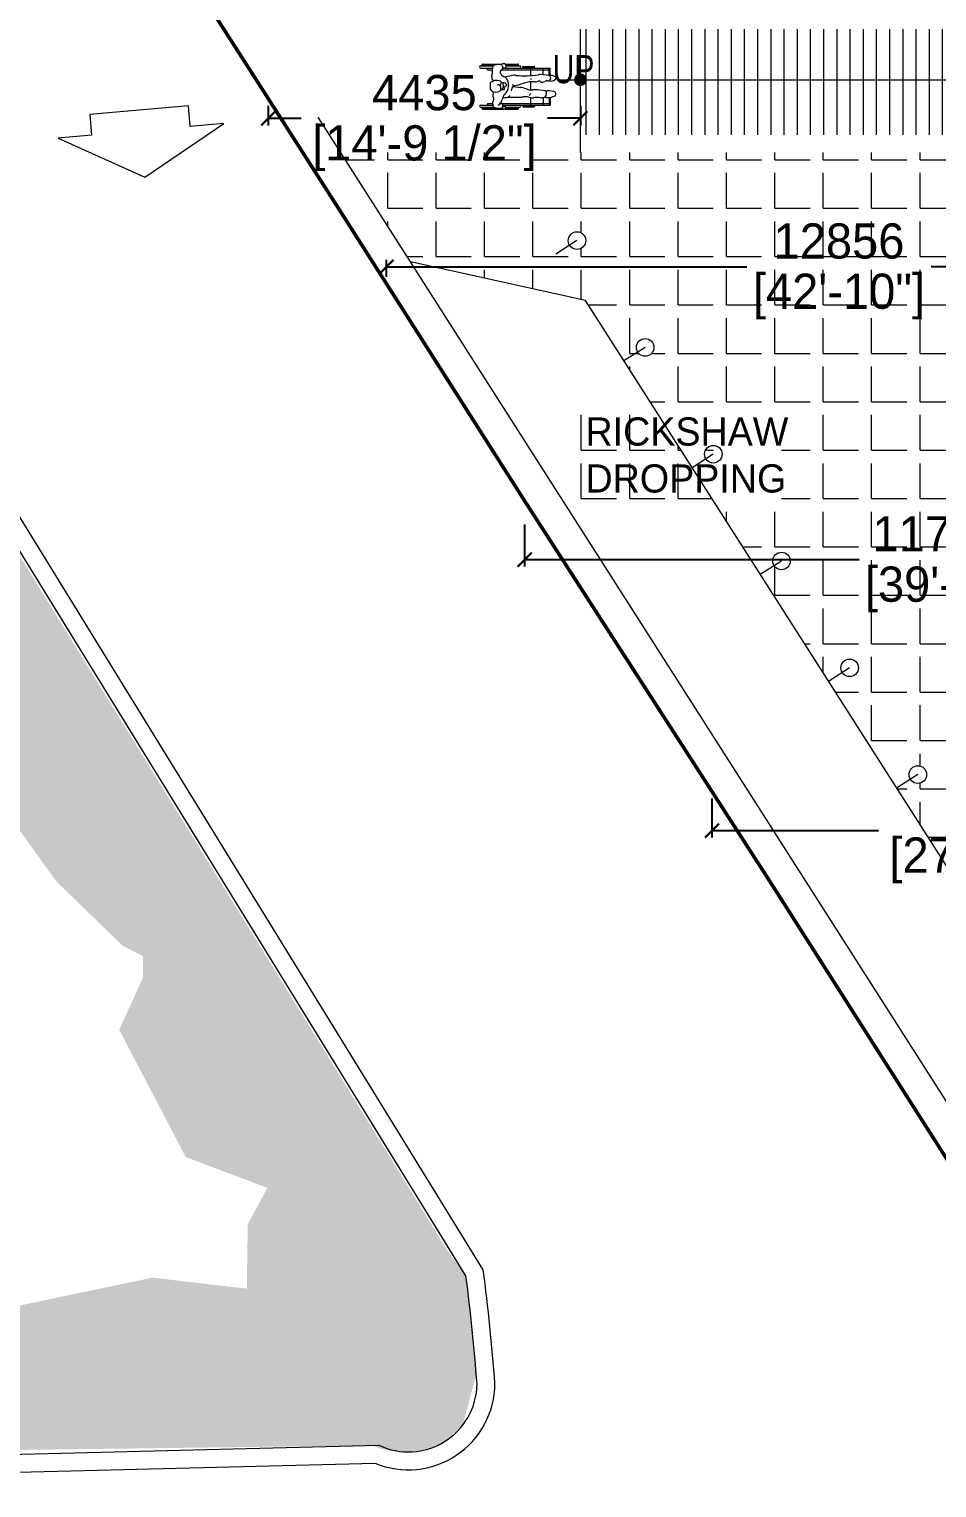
# Model space of a CAD drawing. Header units: millimetres. Extents: x 221017 to 6120115, y -1189702 to 83047459.
# Drawn here: x 2959537 to 2972433, y 47396 to 68119 of the extents above; entities that cross this region are included whole.
import ezdxf

# ---------------------------------------------------------------- set-up
doc = ezdxf.new("R2010")
doc.units = ezdxf.units.MM
doc.header["$LTSCALE"] = 150
doc.header["$MEASUREMENT"] = 0
doc.header["$PDMODE"] = 35
doc.header["$PDSIZE"] = -20
for name, pattern in [('BORDER', [1.75, 0.5, -0.25, 0.5, -0.25, 0, -0.25]), ('DASHED2', [0.375, 0.25, -0.125]), ('HIDDEN', [0.375, 0.25, -0.125])]:
    doc.linetypes.add(name, pattern=pattern)
doc.layers.get('0').update_dxf_attribs({"linetype": 'CONTINUOUS', "lineweight": 9})
doc.layers.get('DEFPOINTS').update_dxf_attribs({"linetype": 'HIDDEN'})
for name, color, linetype in [('Above', 63, 'DASHED2'), ('Propoerty Line', 3, 'BORDER'), ('ROAD', 1, 'CONTINUOUS'), ('TEXT', 7, 'CONTINUOUS')]:
    doc.layers.add(name, color=color, linetype=linetype)
for name, color, linetype, lineweight in [('DIM', 7, 'CONTINUOUS', 13), ('FUR', 8, 'CONTINUOUS', 5), ('RAMP', 251, 'CONTINUOUS', 5)]:
    doc.layers.add(name, color=color, linetype=linetype, lineweight=lineweight)
doc.styles.get("Standard").update_dxf_attribs({"font": 'GOTHIC.TTF', "width": 0.8})
doc.styles.add('Text Layout', font='GOTHIC.TTF')
doc.dimstyles.new('scale 50mm NEW', dxfattribs={"dimscale": 0, "dimtxt": 500, "dimasz": 200, "dimexe": 100, "dimexo": 100, "dimgap": 100, "dimtad": 0, "dimdec": 0, "dimzin": 1, "dimdsep": 46, "dimtxsty": 'Text Layout', "dimblk": 'ARCHTICK', "dimcen": 0.09, "dimclrd": 256, "dimclre": 256, "dimadec": 0, "dimazin": 0, "dimtfac": 1, "dimtdec": 0, "dimtmove": 1, "dimatfit": 0, "dimfxl": 0, "dimtolj": 1, "dimtzin": 0, "dimarcsym": 0})

# ---------------------------------------------------------------- blocks, each defined once
blk = doc.blocks.new('WHEEL CHAIR')
at = {"color": 0, "linetype": 'ByBlock'}
for p, q in [((-39.51, 1.23), (-32.33, 1.23)), ((-39.51, 0), (-32.68, 0)), ((-38.47, 2.23), (-27.56, 2.23)), ((-38.47, 1.62), (-31.83, 1.62)), ((-35.48, -0.98), (-35.48, 0)), ((-28.63, 1.97), (-31.78, 1.63)), ((-26.08, 2.43), (-26.97, 2.42)), ((-26.78, 0), (-26.04, 0)), ((-25.58, 0), (0, 0)), ((-25.51, 2.23), (-18.24, 2.23)), ((-25.05, 1.62), (-18.24, 1.62)), ((-24.96, 1.23), (-17.2, 1.23)), ((-15.28, 0.95), (-9.07, 0.95)), ((-15.28, 0.28), (-9.07, 0.28)), ((-11.19, 0), (-11.19, -4.29)), ((-3.92, -3.84), (-3.92, 0)), ((-0.46, -4.19), (-0.46, 0)), ((0, -4.2), (0, 0)), ((-35.48, -0.98), (-32.95, -0.98)), ((-27.82, -7.76), (-27.06, -8.17)), ((-27.52, -0.98), (0, -0.98)), ((-25.9, -4.91), (-21.95, -4.24)), ((-12.62, -7.99), (-16.63, -9.21)), ((-11.19, -7.78), (-11.19, -12.37)), ((-8.54, -7.79), (-11.18, -7.78)), ((-0.7, -4.13), (-5.48, -3.7)), ((0.19, -6.12), (-0.54, -6.99)), ((0.26, -5.1), (-0.13, -4.48)), ((-32.39, -13.4), (-32.45, -15.96)), ((-28.04, -12.36), (-27.49, -12.05)), ((-27.98, -11.88), (-28.03, -10.92)), ((-27.77, -12.2), (-26.37, -12.26)), ((-26.57, -9.63), (-26.69, -8.72)), ((-26.67, -10.97), (-26.12, -11.23)), ((-26.57, -9.69), (-26.61, -10.62)), ((-24.18, -16.49), (-16.53, -16.44)), ((-21.22, -10.45), (-16.56, -11.03)), ((-21.1, -10.03), (-17.7, -9.46)), ((2.06, -13.31), (-0.7, -13.01)), ((-39.51, -21.04), (-32.36, -21.04)), ((-39.51, -22.26), (-31.84, -22.26)), ((-38.47, -22.66), (-30.43, -22.66)), ((-38.47, -23.27), (-26.7, -23.27)), ((-35.48, -20.06), (-32.66, -20.06)), ((-35.48, -20.06), (-35.48, -21.04)), ((-29.48, -21.04), (-28.14, -20.23)), ((-28.81, -20.63), (-27.94, -19.55)), ((-28.66, -20.44), (-28.66, -20.54)), ((-28.35, -20.06), (0, -20.06)), ((-26.63, -23.32), (-26.95, -23.08)), ((-26.84, -21.04), (0, -21.04)), ((-25.71, -23.31), (-26.24, -23.41)), ((-25.6, -23.27), (-18.24, -23.27)), ((-25.36, -22.26), (-17.2, -22.26)), ((-25.33, -22.66), (-18.24, -22.66)), ((-15.28, -21.32), (-9.07, -21.32)), ((-15.28, -21.98), (-9.07, -21.98)), ((-11.19, -16.76), (-11.19, -21.04)), ((-3.92, -16.72), (-3.92, -21.04)), ((-0.46, -16.72), (-0.46, -21.04)), ((0, -16.64), (0, -21.04))]:
    blk.add_line(p, q, dxfattribs=at)
for centre, radius, start, end in [((-39.51, 0.61), 0.613, 90, 270), ((-38.47, 1.92), 0.306, 90, 270), ((-39.33, 2.49), 7.1, 337.14854, 348.55295), ((-31.7, 0.94), 0.686, 96.17376, 168.55295), ((-28.46, 0.42), 1.56, 338.14341, 96.17376), ((-26.97, 1.42), 1, 90.37342, 154.09629), ((-26.41, -1.37), 1.42, 74.40904, 113.68288), ((-26.07, 1.53), 0.898, 50.99819, 90.37342), ((-25.81, 0.78), 0.808, 254.40904, 336.70713), ((-26.46, 1.05), 1.51, 336.70713, 50.99819), ((-18.24, 1.92), 0.306, 270, 90), ((-17.2, 0.61), 0.613, 270, 90), ((-15.28, 0.61), 0.333, 90, 270), ((-9.07, 0.61), 0.333, 270, 90), ((-33.26, -8.53), 0.72, 90.95353, 170.21672), ((-33.3, -6.45), 1.35, 270.95353, 311.32895), ((-31.33, -4.88), 1.94, 153.51661, 217.52221), ((-35.93, -2.59), 3.19, 333.51661, 16.56944), ((-30.85, -1.08), 2.1, 157.14854, 196.56944), ((-36.5, -8.85), 4.58, 19.72567, 37.52221), ((-31.24, -8.8), 1.77, 96.4099, 131.32895), ((-30.66, -13.95), 6.95, 69.58637, 96.4099), ((-27.43, -2.31), 1.07, 124.54853, 199.94441), ((-25.1, -1.47), 3.54, 199.94441, 256.94517), ((-28.53, -8.23), 0.851, 329.17006, 69.58637), ((-29.63, 0.89), 2.81, 304.54853, 338.14341), ((-27.41, -8.81), 0.728, 7.52313, 61.37121), ((-30.47, -9.91), 6.91, 310.66122, 46.68578), ((-20.36, -13.6), 9.49, 84.16195, 99.68494), ((-14.52, 43.48), 47.88, 264.16195, 279.48946), ((-11.2, -12.65), 4.88, 89.74606, 106.94451), ((-10.09, -5.85), 0.987, 169.37709, 225.31336), ((-8.52, -3.81), 3.98, 269.74606, 290.12721), ((-6.43, -9.5), 2.09, 61.11069, 110.12721), ((-5.88, -8.19), 4.5, 84.89292, 99.48946), ((-4.24, -5.53), 2.45, 241.11069, 302.08467), ((-1.81, -9.4), 2.11, 79.8776, 122.08467), ((-1.28, -6.38), 0.958, 259.8776, 320.06925), ((-0.77, -4.88), 0.757, 32.09613, 84.89292), ((0.21, -5.75), 1.59, 237.72186, 264.89343), ((0.68, -7.43), 3.3, 47.16594, 107.40343), ((0.47, -2.76), 4.59, 264.89343, 299.17313), ((-0.48, -5.56), 0.867, 320.06925, 32.09613), ((2.18, -5.81), 1.09, 299.17313, 47.16594), ((-24.33, -10.07), 9.79, 170.21672, 190.04427), ((-32.01, -11.43), 1.98, 190.04427, 248.13351), ((-30.82, -8.46), 5.18, 248.13351, 292.37391), ((-30.26, -16.01), 2.19, 178.71911, 206.46299), ((-29.44, -10.92), 1.41, 0, 105.43766), ((-29.38, -11.95), 1.4, 292.37391, 3.03449), ((-15.66, -15.91), 14.14, 149.17006, 154.88479), ((-43.39, -11.99), 17.27, 335.81716, 345.64405), ((-28.36, -10.53), 1.75, 299.72508, 357.10578), ((-26.87, -12.54), 4.24, 68.46799, 90.23807), ((-26.93, -8.04), 8.88, 270.56983, 288.07444), ((-24.54, -16.81), 2.19, 130.66122, 165.64405), ((-26.85, -7.2), 3.52, 273.70757, 297.29496), ((-26.93, -9.68), 0.364, 357.10578, 7.52313), ((-26.35, -11.72), 0.54, 267.82718, 64.23101), ((-25.67, -9.48), 0.949, 297.29496, 68.46799), ((-24.84, -14.55), 2.14, 295.10488, 338.82747), ((-15.11, -13.96), 7.05, 147.27401, 171.21954), ((-14.94, -6.93), 6.9, 199.37032, 207.81627), ((-19.13, -1.02), 8.56, 279.57559, 286.94451), ((-18.05, -23), 12.06, 67.38792, 85.66797), ((-16.59, -5.05), 11.4, 270.31203, 277.44931), ((-14.12, -23.96), 7.67, 74.16987, 97.44931), ((-10.84, -5.68), 6.7, 247.38792, 276.05598), ((-9.97, -9.34), 7.52, 254.16987, 274.49755), ((-12.93, -13.77), 2, 298.693, 344.33584), ((-9.17, -21.43), 9.14, 85.58298, 96.05598), ((-15.27, -100.41), 88.35, 81.83902, 85.58298), ((-5.18, -9.18), 7.64, 266.30243, 284.83546), ((-3.58, -15.21), 1.41, 284.83546, 343.48227), ((-1.24, -13.31), 3.5, 242.65292, 278.26104), ((-2.85, -13.8), 0.86, 1.28805, 81.83902), ((-1.08, -16.46), 3.47, 83.76268, 109.54927), ((-7.93, -13.92), 5.95, 343.48227, 1.28805), ((-2.71, -3.2), 13.71, 278.26104, 291.96917), ((1.91, -14.66), 1.35, 291.96917, 83.76268), ((-39.51, -21.65), 0.613, 90, 270), ((-38.47, -22.96), 0.306, 90, 270), ((-31.21, -19.75), 1.48, 143.1315, 205.21489), ((-34.49, -21.29), 2.14, 356.22682, 25.21489), ((-33.82, -17.79), 1.79, 323.1315, 26.46299), ((-31.53, -21.48), 0.824, 176.22682, 235.4123), ((-30.47, -19.96), 2.68, 235.4123, 263.54568), ((-27.22, 8.83), 31.65, 263.54568, 269.2953), ((-27.71, -20.94), 0.834, 14.35284, 121.02908), ((-29.67, -18.15), 2.23, 321.10071, 335.81716), ((-27.6, -22.09), 0.724, 269.2953, 346.28905), ((-26.7, -22.73), 0.432, 166.41853, 233.80498), ((-29.96, -21.52), 3.15, 346.28905, 14.35284), ((-26.19, -20.68), 0.947, 229.48939, 277.82653), ((-26.33, -22.92), 0.5, 233.80498, 280.69904), ((-25.99, -22.13), 0.518, 37.77997, 97.82653), ((-25.78, -22.95), 0.366, 280.69904, 334.40644), ((-26.56, -22.57), 1.24, 334.40644, 37.77997), ((-18.24, -22.96), 0.306, 270, 90), ((-17.2, -21.65), 0.613, 270, 90), ((-15.28, -21.65), 0.333, 90, 270), ((-7.35, -42.74), 25.98, 86.30243, 94.49755), ((-9.07, -21.65), 0.333, 270, 90)]:
    blk.add_arc(centre, radius, start, end, dxfattribs=at)
blk = doc.blocks.new('_ARCHTICK')
at = {"color": 0, "linetype": 'ByBlock', "const_width": 0.15}
blk.add_lwpolyline([(-0.5, -0.5), (0.5, 0.5)], dxfattribs=at)
blk = doc.blocks.new('*D235')
at = {"layer": 'DEFPOINTS', "color": 0, "ltscale": 0.5, "transparency": 16777216}
for p in [(2969239, 57287), (2977471, 57287), (2977471, 56734)]:
    blk.add_point(p, dxfattribs=at)
at = {"layer": 'DIM', "lineweight": -2, "ltscale": 0.5, "transparency": 16777216}
for p, q in [((2969239, 57187), (2969239, 56634)), ((2977471, 57187), (2977471, 56634)), ((2969239, 56734), (2971605, 56734)), ((2977471, 56734), (2975106, 56734))]:
    blk.add_line(p, q, dxfattribs=at)
at = {"layer": 'DIM', "lineweight": -2, "ltscale": 0.5, "transparency": 16777216, "xscale": 200, "yscale": 200, "zscale": 200, "rotation": 180}
blk.add_blockref('_ARCHTICK', (2969239, 56734), dxfattribs=at)
at = {"layer": 'DIM', "lineweight": -2, "ltscale": 0.5, "transparency": 16777216, "xscale": 200, "yscale": 200, "zscale": 200}
blk.add_blockref('_ARCHTICK', (2977471, 56734), dxfattribs=at)
at = {"layer": 'DIM', "color": 0, "ltscale": 0.5, "transparency": 16777216, "char_height": 500, "attachment_point": 5, "style": 'Text Layout'}
for s, insert in [('\\A1;8232', (2973355, 57096)), ('\\A1;[27\'-5 1/2"]', (2973355, 56310))]:
    blk.add_mtext(s, dxfattribs=dict(at, insert=insert))
blk = doc.blocks.new('*D236')
at = {"layer": 'DEFPOINTS', "color": 0, "ltscale": 0.5, "transparency": 16777216}
for p in [(2966576, 61419), (2978321, 61184), (2966576, 60583)]:
    blk.add_point(p, dxfattribs=at)
at = {"layer": 'DIM', "lineweight": -2, "ltscale": 0.5, "transparency": 16777216}
for p, q in [((2966576, 61083), (2966576, 60483)), ((2978321, 61083), (2978321, 60483)), ((2966576, 60583), (2971332, 60583)), ((2978321, 60583), (2973565, 60583))]:
    blk.add_line(p, q, dxfattribs=at)
at = {"layer": 'DIM', "lineweight": -2, "ltscale": 0.5, "transparency": 16777216, "xscale": 200, "yscale": 200, "zscale": 200, "rotation": 180}
blk.add_blockref('_ARCHTICK', (2966576, 60583), dxfattribs=at)
at = {"layer": 'DIM', "lineweight": -2, "ltscale": 0.5, "transparency": 16777216, "xscale": 200, "yscale": 200, "zscale": 200}
blk.add_blockref('_ARCHTICK', (2978321, 60583), dxfattribs=at)
at = {"layer": 'DIM', "color": 0, "ltscale": 0.5, "transparency": 16777216, "char_height": 500, "attachment_point": 5, "style": 'Text Layout'}
for s, insert in [('\\A1;11746', (2972448, 60946)), ('\\A1;[39\'-2"]', (2972448, 60159))]:
    blk.add_mtext(s, dxfattribs=dict(at, insert=insert))
blk = doc.blocks.new('*D237')
at = {"layer": 'DEFPOINTS', "color": 0, "ltscale": 0.5, "transparency": 16777216}
for p in [(2977471, 65392), (2964615, 64744), (2964615, 64499)]:
    blk.add_point(p, dxfattribs=at)
at = {"layer": 'DIM', "lineweight": -2, "ltscale": 0.5, "transparency": 16777216}
for p, q in [((2977471, 65244), (2977471, 64644)), ((2964615, 64599), (2964615, 64844)), ((2964615, 64744), (2969734, 64744)), ((2977471, 64744), (2972353, 64744))]:
    blk.add_line(p, q, dxfattribs=at)
at = {"layer": 'DIM', "lineweight": -2, "ltscale": 0.5, "transparency": 16777216, "xscale": 200, "yscale": 200, "zscale": 200, "rotation": 180}
blk.add_blockref('_ARCHTICK', (2964615, 64744), dxfattribs=at)
at = {"layer": 'DIM', "lineweight": -2, "ltscale": 0.5, "transparency": 16777216, "xscale": 200, "yscale": 200, "zscale": 200}
blk.add_blockref('_ARCHTICK', (2977471, 64744), dxfattribs=at)
at = {"layer": 'DIM', "color": 0, "ltscale": 0.5, "transparency": 16777216, "char_height": 500, "attachment_point": 5, "style": 'Text Layout'}
for s, insert in [('\\A1;12856', (2971043, 65106)), ('\\A1;[42\'-10"]', (2971043, 64320))]:
    blk.add_mtext(s, dxfattribs=dict(at, insert=insert))
blk = doc.blocks.new('*D238')
at = {"layer": 'DEFPOINTS', "color": 0, "ltscale": 0.5, "transparency": 16777216}
for p in [(2962935, 67131), (2967370, 67131), (2962935, 66852)]:
    blk.add_point(p, dxfattribs=at)
at = {"layer": 'DIM', "lineweight": -2, "ltscale": 0.5, "transparency": 16777216}
for p, q in [((2962935, 67031), (2962935, 66752)), ((2967370, 67031), (2967370, 66752)), ((2962935, 66852), (2963402, 66852)), ((2967370, 66852), (2966903, 66852))]:
    blk.add_line(p, q, dxfattribs=at)
at = {"layer": 'DIM', "lineweight": -2, "ltscale": 0.5, "transparency": 16777216, "xscale": 200, "yscale": 200, "zscale": 200, "rotation": 180}
blk.add_blockref('_ARCHTICK', (2962935, 66852), dxfattribs=at)
at = {"layer": 'DIM', "lineweight": -2, "ltscale": 0.5, "transparency": 16777216, "xscale": 200, "yscale": 200, "zscale": 200}
blk.add_blockref('_ARCHTICK', (2967370, 66852), dxfattribs=at)
at = {"layer": 'DIM', "color": 0, "ltscale": 0.5, "transparency": 16777216, "char_height": 500, "attachment_point": 5, "style": 'Text Layout'}
for s, insert in [('\\A1;4435', (2965153, 67214)), ('\\A1;[14\'-9 1/2"]', (2965153, 66428))]:
    blk.add_mtext(s, dxfattribs=dict(at, insert=insert))

msp = doc.modelspace()

# ---------------------------------------------------------------- hatches: boundary and pattern name
at = {"layer": 'Above', "ltscale": 4}
h = msp.add_hatch(dxfattribs=at)
h.set_pattern_fill('AR-SAND,_O', color=256, scale=100)
h.set_pattern_definition([(37.5, (3671618.13, 4307516.97), (-6.299336, 192.682377), [0, -152, 0, -170, 0, -162.5]), (7.5, (3671618.13, 4307516.97), (176.97767, 282.214607), [0, -82, 0, -137, 0, -52.5]), (327.5, (3671495.13, 4307516.97), (311.414186, 0.5659054), [0, -50, 0, -180, 0, -235]), (317.5, (3671495.13, 4307516.97), (300.61266, 87.767556), [0, -25, 0, -118, 0, -135])])
edge = h.paths.add_edge_path()
edge.add_arc((2955343.2, 65927.4), 680.9, 32.37841, 167.12853)
edge.add_line((2954679.4, 66079.1), (2949424, 49987.2))
edge.add_line((2949424, 49987.2), (2949424.4, 48998))
edge.add_line((2949424.4, 48998), (2949807.6, 48201.6))
edge.add_line((2949807.6, 48201.6), (2950699.1, 47823.5))
edge.add_line((2950699.1, 47823.5), (2964407, 47998.9))
edge.add_arc((2964865.6, 49110.3), 1202.4, 247.58005, 298.50168)
edge.add_line((2965439.4, 48053.7), (2965697.4, 48286.8))
edge.add_line((2965697.4, 48286.8), (2965890.2, 49007.9))
edge.add_line((2965890.2, 49007.9), (2965832.8, 49639.2))
edge.add_line((2965832.8, 49639.2), (2965743.8, 50407.2))
edge.add_line((2965743.8, 50407.2), (2965478.9, 50770.1))
edge.add_line((2965478.9, 50770.1), (2955918.2, 66292.1))
h.paths.add_polyline_path([(2956127.3, 64610.2), (2956736.7, 63077.1), (2957797.6, 62175.2), (2957865.3, 61250.8), (2958519.9, 60506.8), (2958948.8, 60055.8), (2959084.2, 59379.4), (2960054.8, 58297.2), (2959875.5, 57789.3), (2960688.1, 56661.9), (2961455.5, 55917.9), (2962155.2, 55557.1), (2962155.2, 54429.8), (2961929.5, 53933.8), (2962471.2, 52896.6), (2963571.7, 52481.5), (2964090.9, 51714.9), (2963639.4, 50880.7), (2963616.9, 49302.4), (2963278.3, 49144.6), (2961337.1, 49370.1), (2959057.3, 48892.4), (2956506.7, 49189.7), (2954926.7, 49392.6), (2953346.7, 48581), (2952601.8, 49144.6), (2951179.8, 49325), (2950525.2, 49730.8), (2951157.2, 50768), (2950796.1, 52301.2), (2952146.3, 53971.3), (2951954.6, 54892.4), (2951954.6, 55759.2), (2952178.3, 56924.6), (2952915.5, 58514.4), (2953490.8, 58977.3), (2953874.4, 59536), (2953762.5, 60477.9), (2954609.5, 61723.1), (2955433.7, 62955.2), (2955698.4, 63415.3)], flags=16)
h = msp.add_hatch(dxfattribs=at)
h.set_pattern_fill('AR-SAND,_O', color=256, scale=200)
h.set_pattern_definition([(37.5, (3671618.13, 4307516.97), (-12.598672, 385.364754), [0, -304, 0, -340, 0, -325]), (7.5, (3671618.13, 4307516.97), (353.95534, 564.42921), [0, -164, 0, -274, 0, -105]), (327.5, (3671372.13, 4307516.97), (622.828372, 1.13181), [0, -100, 0, -360, 0, -470]), (317.5, (3671372.13, 4307517), (601.22532, 175.53511), [0, -50, 0, -236, 0, -270])])
h.paths.add_polyline_path([(2956736.7, 63077.1), (2956127.3, 64610.2), (2955698.4, 63415.3), (2955433.7, 62955.2), (2954609.5, 61723.1), (2953762.5, 60477.9), (2953874.4, 59536), (2953490.8, 58977.3), (2952915.5, 58514.4), (2952178.3, 56924.6), (2951954.6, 55759.2), (2951954.6, 54892.4), (2952146.3, 53971.3), (2950796.1, 52301.2), (2951157.2, 50768), (2950525.2, 49730.8), (2951179.8, 49325), (2952601.8, 49144.6), (2953346.7, 48581), (2954926.7, 49392.6), (2956506.7, 49189.7), (2959057.3, 48892.4), (2961337.1, 49370.1), (2963278.3, 49144.6), (2963616.9, 49302.4), (2963639.4, 50880.7), (2964090.9, 51714.9), (2963571.7, 52481.5), (2962471.2, 52896.6), (2961929.5, 53933.8), (2962155.2, 54429.8), (2962155.2, 55557.1), (2961455.5, 55917.9), (2960688.1, 56661.9), (2959875.5, 57789.3), (2960054.8, 58297.2), (2959084.2, 59379.4), (2958948.8, 60055.8), (2958519.9, 60506.8), (2957865.3, 61250.8), (2957797.6, 62175.2)])
h.paths.add_polyline_path([(2956165.3, 62250.3), (2956830.9, 61684.5), (2956892.5, 60842.6), (2957781.9, 59831.7), (2958025, 59576.1), (2958157.3, 58915.2), (2958914.4, 58070.9), (2958758.4, 57628.9), (2959928.5, 56005.5), (2960865.7, 55096.9), (2961155.2, 54947.6), (2961155.2, 54646.6), (2960817.1, 53903.6), (2961761.4, 52095.6), (2962922.8, 51657.5), (2962643, 51140.6), (2962630, 50226.6), (2961291.1, 50382.2), (2959011.5, 49904.5), (2956628.3, 50182.3), (2954746, 50424.1), (2953448.9, 49757.7), (2952992.4, 50103.1), (2951999.8, 50229), (2952224.6, 50597.9), (2951881.8, 52053.5), (2953221.9, 53711.1), (2952954.6, 54995.4), (2952954.6, 55664.1), (2953137.2, 56615.4), (2953724.4, 57881.7), (2954232.2, 58290.3), (2954911.8, 59280.3), (2954799.6, 60224.6), (2955438.6, 61163.9)], flags=16)
at = {"layer": 'FUR', "ltscale": 0.5}
h = msp.add_hatch(dxfattribs=at)
h.set_pattern_fill('ANGLE', color=256, scale=2500, style=0)
h.set_pattern_definition([(0, (4439319.1, 4409887.7), (0, 687.5), [500, -187.5]), (90, (4439319.1, 4409887.7), (-687.5, 4e-14), [500, -187.5])])
edge = h.paths.add_edge_path()
edge.add_line((2978321.3, 63816.8), (2978071.3, 63816.8))
edge.add_arc((2978071.3, 64416.8), 600, 180, 270, ccw=False)
edge.add_line((2977471.3, 64416.8), (2977471.3, 66368.2))
edge.add_line((2977471.3, 66368.2), (2963961.7, 66368.2))
edge.add_line((2963961.7, 66368.2), (2964955.4, 64811.3))
edge.add_line((2964955.4, 64811.3), (2967441.2, 64262.6))
edge.add_line((2967441.2, 64262.6), (2967988.4, 63405.3))
edge.add_line((2967988.4, 63405.3), (2968184, 63530.2))
edge.add_arc((2968289.4, 63597.4), 125, 180, 212.55148, ccw=False)
edge.add_arc((2968289.4, 63597.4), 125, 0, 180, ccw=False)
edge.add_arc((2968289.4, 63597.4), 125, -147.44852, 0, ccw=False)
edge.add_line((2968184, 63530.2), (2967988.4, 63405.3))
edge.add_line((2967988.4, 63405.3), (2968956.9, 61888.1))
edge.add_line((2968956.9, 61888.1), (2969152.5, 62012.9))
edge.add_arc((2969257.9, 62080.2), 125, 180, 212.55148, ccw=False)
edge.add_arc((2969257.9, 62080.2), 125, 0, 180, ccw=False)
edge.add_arc((2969257.9, 62080.2), 125, 212.55148, 360, ccw=False)
edge.add_line((2969152.5, 62012.9), (2968956.9, 61888.1))
edge.add_line((2968956.9, 61888.1), (2969925.4, 60370.8))
edge.add_line((2969925.4, 60370.8), (2970121, 60495.7))
edge.add_arc((2970226.4, 60562.9), 125, 180, 212.55148, ccw=False)
edge.add_arc((2970226.4, 60562.9), 125, 0, 180, ccw=False)
edge.add_arc((2970226.4, 60562.9), 125, 212.55148, 360, ccw=False)
edge.add_line((2970121, 60495.7), (2969925.4, 60370.8))
edge.add_line((2969925.4, 60370.8), (2970893.9, 58853.6))
edge.add_line((2970893.9, 58853.6), (2971089.5, 58978.5))
edge.add_arc((2971194.9, 59045.7), 125, 180, 212.55148, ccw=False)
edge.add_arc((2971194.9, 59045.7), 125, 0, 180, ccw=False)
edge.add_arc((2971194.9, 59045.7), 125, -147.44852, 0, ccw=False)
edge.add_line((2971089.5, 58978.5), (2970893.9, 58853.6))
edge.add_line((2970893.9, 58853.6), (2971862.4, 57336.4))
edge.add_line((2971862.4, 57336.4), (2972058, 57461.2))
edge.add_arc((2972163.4, 57528.5), 125, 180, 212.55148, ccw=False)
edge.add_arc((2972163.4, 57528.5), 125, 0, 180, ccw=False)
edge.add_arc((2972163.4, 57528.5), 125, -147.44852, 0, ccw=False)
edge.add_line((2972058, 57461.2), (2971862.4, 57336.4))
edge.add_line((2971862.4, 57336.4), (2972830.9, 55819.1))
edge.add_line((2972830.9, 55819.1), (2973026.5, 55944))
edge.add_arc((2973131.9, 56011.2), 125, 180, 212.55148, ccw=False)
edge.add_arc((2973131.9, 56011.2), 125, 0, 180, ccw=False)
edge.add_arc((2973131.9, 56011.2), 125, -147.44852, 0, ccw=False)
edge.add_line((2973026.5, 55944), (2972830.9, 55819.1))
edge.add_line((2972830.9, 55819.1), (2973799.4, 54301.9))
edge.add_line((2973799.4, 54301.9), (2973995, 54426.8))
edge.add_arc((2974100.4, 54494), 125, 180, 212.55148, ccw=False)
edge.add_arc((2974100.4, 54494), 125, 0, 180, ccw=False)
edge.add_arc((2974100.4, 54494), 125, 212.55148, 360, ccw=False)
edge.add_line((2973995, 54426.8), (2973799.4, 54301.9))
edge.add_line((2973799.4, 54301.9), (2973897.9, 54147.7))
edge.add_line((2973897.9, 54147.7), (2973349.1, 51662))
edge.add_line((2973349.1, 51662), (2974662.1, 49605.1))
edge.add_line((2974662.1, 49605.1), (2977471.3, 50236.9))
edge.add_line((2977471.3, 50236.9), (2977471.3, 58968.2))
edge.add_arc((2978321.3, 58968.2), 850, 90, 180, ccw=False)
edge.add_line((2978321.3, 59818.2), (2978321.3, 63816.8))
edge = h.paths.add_edge_path(flags=16)
edge.add_arc((2967320.9, 65114.7), 125, 0, 360)
h.paths.add_polyline_path([(2967299.7, 61375.3), (2970225.9, 61375.3), (2970225.9, 62819.3), (2967299.7, 62819.3)], flags=17)
at = {"layer": 'RAMP', "ltscale": 0.5}
h = msp.add_hatch(dxfattribs=at)
h.set_pattern_fill('LINE', color=256, scale=1500, angle=90, style=0)
h.set_pattern_definition([(90, (2911577.74, 78103.02), (-187.5, 1e-14), [])])
h.paths.add_polyline_path([(2980869.8, 68118.2), (2967369.8, 68118.2), (2967369.8, 66618.2), (2980869.8, 66618.2)])
h.paths.add_polyline_path([(2972491.1, 67246.5), (2977431.4, 67246.5), (2977431.4, 67786.2), (2972491.1, 67786.2)], flags=24)

# ---------------------------------------------------------------- linework, layer by layer
at = {"ltscale": 0.5}
msp.add_lwpolyline([(2967070.8, 67400.2), (2981786.6, 67400.2), (2981786.6, 63816.8), (2982669.8, 64230.5), (2982419.8, 64230.5), (2982169.8, 64230.5), (2981786.6, 63816.8), (2980869.8, 64230.5), (2981369.8, 64230.5), (2981786.6, 63816.8)], dxfattribs=at)
at = {"ltscale": 0.5, "const_width": 90}
msp.add_lwpolyline([(2967324.8, 67400.2, 1), (2967414.8, 67400.2, 1)], format="xyb", close=True, dxfattribs=at)
at = {"ltscale": 0.5}
msp.add_lwpolyline([(2961799.9, 67027.2), (2960397.5, 66904.5), (2960422.9, 66613.9), (2959947.1, 66572.3), (2961181.7, 66016.9), (2962301.1, 66778.2), (2961825.3, 66736.6)], close=True, dxfattribs=at)
at = {"layer": 'FUR', "ltscale": 0.5}
for p, q in [((2974662.1, 49605.1), (2963642.5, 66868.2)), ((2967320.9, 65114.7), (2967019.9, 64922.5)), ((2967320.9, 65114.7), (2967019.9, 64922.5)), ((2967441.2, 64262.6), (2964955.4, 64811.3)), ((2973897.9, 54147.7), (2967441.2, 64262.6)), ((2968289.4, 63597.4), (2967988.4, 63405.3)), ((2968289.4, 63597.4), (2967988.4, 63405.3)), ((2969257.9, 62080.2), (2968956.9, 61888.1)), ((2969257.9, 62080.2), (2968956.9, 61888.1)), ((2970226.4, 60562.9), (2969925.4, 60370.8)), ((2970226.4, 60562.9), (2969925.4, 60370.8)), ((2971194.9, 59045.7), (2970893.9, 58853.6)), ((2971194.9, 59045.7), (2970893.9, 58853.6)), ((2972163.4, 57528.5), (2971862.4, 57336.4)), ((2972163.4, 57528.5), (2971862.4, 57336.4))]:
    msp.add_line(p, q, dxfattribs=at)
for centre in [(2967320.9, 65114.7), (2968289.4, 63597.4), (2969257.9, 62080.2), (2970226.4, 60562.9), (2971194.9, 59045.7), (2972163.4, 57528.5)]:
    msp.add_circle(centre, 125, dxfattribs=at)
at = {"layer": 'Propoerty Line', "lineweight": 15, "const_width": 50.8}
msp.add_lwpolyline([(2991256.6, 77814.7), (2983954.8, 78136.4), (2976304.6, 78343.5), (2973612.3, 78308.5), (2966396, 78010), (2959074.2, 77210.9), (2960379.1, 72071.3), (2961245.4, 69770), (2963846.7, 65707), (2966575.6, 61419.1), (2970025.6, 56067.4), (2974389.3, 49219.6), (2980377, 50313.8), (2983534.9, 50921.2), (2985797.9, 51053.6)], dxfattribs=at)
msp.add_lwpolyline([(2991256.6, 77814.7), (2983954.8, 78136.4), (2976304.6, 78343.5), (2973612.3, 78308.5), (2966396, 78010), (2959074.2, 77210.9), (2960379.1, 72071.3), (2961245.4, 69770), (2963846.7, 65707), (2966575.6, 61419.1), (2970025.6, 56067.4), (2974389.3, 49219.6), (2980377, 50313.8), (2983534.9, 50921.2), (2985797.9, 51053.6)], dxfattribs=at)
at = {"layer": 'RAMP', "ltscale": 0.5}
msp.add_line((2967369.8, 66368.2), (2967369.8, 68118.2), dxfattribs=at)
at = {"layer": 'ROAD', "lineweight": 15}
for points in [[(2956099, 66550.2, 0.6625324), (2954380.1, 66268.1), (2949031.3, 49890.3), (2949031.9, 48787), (2949487.8, 47839.4), (2950532.3, 47396.4), (2964453.3, 47745.9, 0.5325071), (2966155.1, 48877.3, 0.0140619), (2965988.7, 50494.1)], [(2955883.5, 66415.7, 0.6666027), (2954624.9, 66199.4), (2949285.4, 49850), (2949285.8, 48845), (2949675.1, 48035.8), (2950580.9, 47651.7), (2964503.9, 48001.3, 0.5461094), (2965901, 48869.1, 0.0134952), (2965743.8, 50407.2)]]:
    msp.add_lwpolyline(points, format="xyb", close=True, dxfattribs=at)

# ---------------------------------------------------------------- block references
at = {"layer": 'FUR', "xscale": 25, "yscale": 25, "zscale": 25}
msp.add_blockref('WHEEL CHAIR', (2966938.5, 67565.8), dxfattribs=at)

# ---------------------------------------------------------------- texts
at = {"layer": 'TEXT', "ltscale": 0.5, "char_height": 400, "attachment_point": 1}
for s, insert, width in [('UP', (2966974.4, 67750.6), 706.231), ('{\\W1;RICKSHAW DROPPING}', (2967441.2, 62602.9), 132.058)]:
    msp.add_mtext(s, dxfattribs=dict(at, insert=insert, width=width))

# ---------------------------------------------------------------- dimensions: what is measured, and where the dimension line sits
at = {"layer": 'DIM', "ltscale": 0.5}
for base, p1, p2, picture, middle in [((2962935.2624, 66851.8492), (2967369.7744, 67130.6722), (2962935.2624, 67130.6722), '*D238', (2965152.5184, 66851.8492)), ((2964615.3, 64743.9), (2977471.3, 65392.5), (2964615.3, 64499.3), '*D237', (2971043.3, 64743.9)), ((2966575.6, 60583.2), (2978321.3, 61184.1), (2966575.6, 61419.1), '*D236', (2972448.4, 60583.2)), ((2977471.3, 56733.5), (2969239.3, 57287.2), (2977471.3, 57287.2), '*D235', (2973355.3, 56733.5))]:
    dim = msp.add_linear_dim(base=base, p1=p1, p2=p2, dimstyle='scale 50mm NEW', override={"dimscale": 1, "dimpost": '\\X'}, dxfattribs=at)
    dim.commit()
    dim.dimension.update_dxf_attribs({"geometry": picture, "text_midpoint": middle})

doc.saveas('drawing.dxf')
